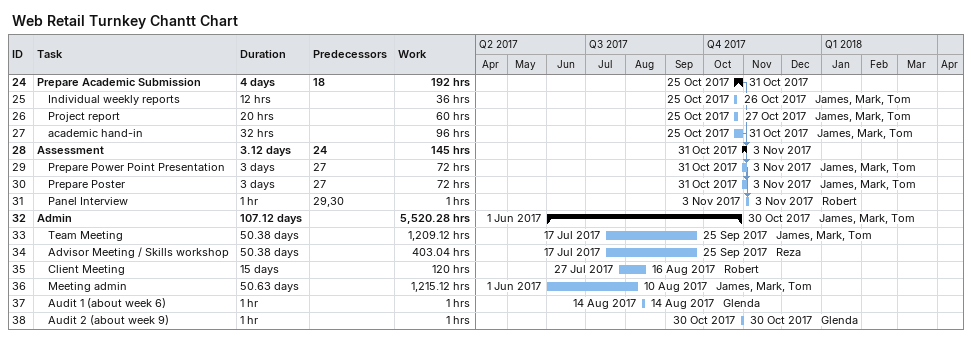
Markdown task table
Web Retail Turnkey Chantt Chart

| ID | Level | Task | Duration | Start | Finish | Predecessors | Resources | Work (h) |
|---|---|---|---|---|---|---|---|---|
| 24 | 1 | **Prepare Academic Submission** | 4d | 2017-10-25 | 2017-10-31 | 18 |  | 192 |
| 25 | 2 | Individual weekly reports | 12h | 2017-10-25 | 2017-10-26 |  | James, Mark, Tom | 36 |
| 26 | 2 | Project report | 20h | 2017-10-25 | 2017-10-27 |  | James, Mark, Tom | 60 |
| 27 | 2 | academic hand-in | 32h | 2017-10-25 | 2017-10-31 |  | James, Mark, Tom | 96 |
| 28 | 1 | **Assessment** | 3.12d | 2017-10-31 | 2017-11-03 | 24 |  | 145 |
| 29 | 2 | Prepare Power Point Presentation | 3d | 2017-10-31 | 2017-11-03 | 27 | James, Mark, Tom | 72 |
| 30 | 2 | Prepare Poster | 3d | 2017-10-31 | 2017-11-03 | 27 | James, Mark, Tom | 72 |
| 31 | 2 | Panel Interview | 1h | 2017-11-03 | 2017-11-03 | 29, 30 | Robert | 1 |
| 32 | 1 | **Admin** | 107.12d | 2017-06-01 | 2017-10-30 |  | James, Mark, Tom | 5520.28 |
| 33 | 2 | Team Meeting | 50.38d | 2017-07-17 | 2017-09-25 |  | James, Mark, Tom | 1209.12 |
| 34 | 2 | Advisor Meeting / Skills workshop | 50.38d | 2017-07-17 | 2017-09-25 |  | Reza | 403.04 |
| 35 | 2 | Client Meeting | 15d | 2017-07-27 | 2017-08-16 |  | Robert | 120 |
| 36 | 2 | Meeting admin | 50.63d | 2017-06-01 | 2017-08-10 |  | James, Mark, Tom | 1215.12 |
| 37 | 2 | Audit 1 (about week 6) | 1h | 2017-08-14 | 2017-08-14 |  | Glenda | 1 |
| 38 | 2 | Audit 2 (about week 9) | 1h | 2017-10-30 | 2017-10-30 |  | Glenda | 1 |
